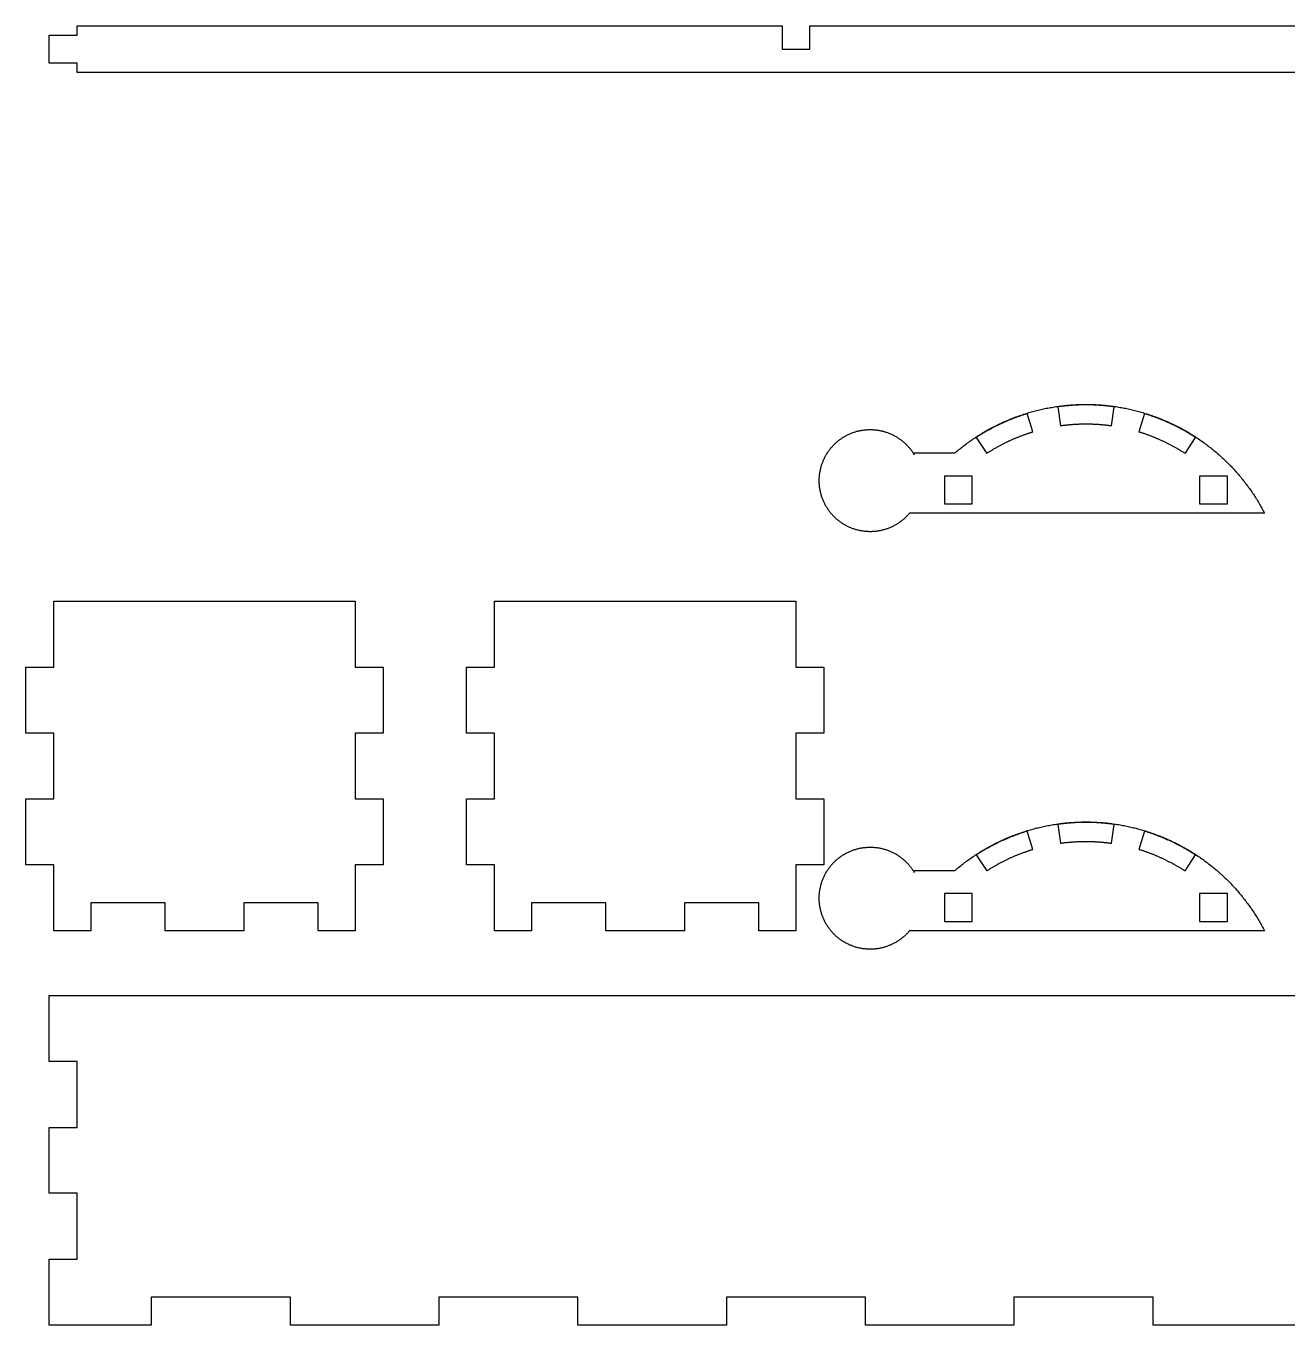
# Model space of a CAD drawing. Header units: millimetres. Extents: x 14 to 836, y 20 to 368.
# Drawn here: x 350 to 621.9, y 20 to 300 of the extents above; entities that cross this region are included whole.
import ezdxf

# ---------------------------------------------------------------- set-up
doc = ezdxf.new("R2010")
doc.units = ezdxf.units.MM
doc.layers.add('CUT_6MM', color=7, linetype='CONTINUOUS')

msp = doc.modelspace()

# ---------------------------------------------------------------- linework, layer by layer
at = {"layer": 'CUT_6MM'}
for points in [[(355, 298), (361, 298), (361, 300), (513, 300), (513, 295), (519, 295), (519, 300), (671, 300), (671, 298), (677, 298), (677, 292), (671, 292), (671, 290), (361, 290), (361, 292), (355, 292), (355, 298)], [(540.27, 194.75), (540.15, 194.61), (540.03, 194.48), (539.9, 194.35), (539.78, 194.22), (539.65, 194.1), (539.52, 193.97), (539.39, 193.85), (539.25, 193.73), (539.12, 193.61), (538.98, 193.5), (538.84, 193.38), (538.7, 193.27), (538.55, 193.16), (538.41, 193.06), (538.26, 192.96), (538.11, 192.85), (537.96, 192.76), (537.81, 192.66), (537.66, 192.56), (537.5, 192.47), (537.34, 192.39), (537.19, 192.3), (537.03, 192.22), (536.87, 192.13), (536.7, 192.06), (536.54, 191.98), (536.38, 191.91), (536.21, 191.84), (536.04, 191.77), (535.87, 191.71), (535.71, 191.64), (535.54, 191.58), (535.36, 191.53), (535.19, 191.47), (535.02, 191.42), (534.85, 191.37), (534.67, 191.33), (534.5, 191.29), (534.32, 191.25), (534.15, 191.21), (533.97, 191.18), (533.79, 191.15), (533.61, 191.12), (533.44, 191.09), (533.26, 191.07), (533.08, 191.05), (532.9, 191.04), (532.72, 191.02), (532.54, 191.01), (532.36, 191.01), (532.18, 191), (532, 191), (531.82, 191), (531.64, 191.01), (531.46, 191.01), (531.28, 191.02), (531.1, 191.04), (530.92, 191.05), (530.74, 191.07), (530.56, 191.09), (530.39, 191.12), (530.21, 191.15), (530.03, 191.18), (529.85, 191.21), (529.68, 191.25), (529.5, 191.29), (529.33, 191.33), (529.15, 191.37), (528.98, 191.42), (528.81, 191.47), (528.64, 191.53), (528.46, 191.58), (528.29, 191.64), (528.13, 191.71), (527.96, 191.77), (527.79, 191.84), (527.62, 191.91), (527.46, 191.98), (527.3, 192.06), (527.13, 192.13), (526.97, 192.22), (526.81, 192.3), (526.66, 192.39), (526.5, 192.47), (526.34, 192.56), (526.19, 192.66), (526.04, 192.76), (525.89, 192.85), (525.74, 192.96), (525.59, 193.06), (525.45, 193.16), (525.3, 193.27), (525.16, 193.38), (525.02, 193.5), (524.88, 193.61), (524.75, 193.73), (524.61, 193.85), (524.48, 193.97), (524.35, 194.1), (524.22, 194.22), (524.1, 194.35), (523.97, 194.48), (523.85, 194.61), (523.73, 194.75), (523.61, 194.88), (523.5, 195.02), (523.38, 195.16), (523.27, 195.3), (523.16, 195.45), (523.06, 195.59), (522.96, 195.74), (522.85, 195.89), (522.76, 196.04), (522.66, 196.19), (522.56, 196.34), (522.47, 196.5), (522.39, 196.66), (522.3, 196.81), (522.22, 196.97), (522.13, 197.13), (522.06, 197.3), (521.98, 197.46), (521.91, 197.62), (521.84, 197.79), (521.77, 197.96), (521.71, 198.13), (521.64, 198.29), (521.58, 198.46), (521.53, 198.64), (521.47, 198.81), (521.42, 198.98), (521.37, 199.15), (521.33, 199.33), (521.29, 199.5), (521.25, 199.68), (521.21, 199.85), (521.18, 200.03), (521.15, 200.21), (521.12, 200.39), (521.09, 200.56), (521.07, 200.74), (521.05, 200.92), (521.04, 201.1), (521.02, 201.28), (521.01, 201.46), (521.01, 201.64), (521, 201.82), (521, 202), (521, 202.18), (521.01, 202.36), (521.01, 202.54), (521.02, 202.72), (521.04, 202.9), (521.05, 203.08), (521.07, 203.26), (521.09, 203.44), (521.12, 203.61), (521.15, 203.79), (521.18, 203.97), (521.21, 204.15), (521.25, 204.32), (521.29, 204.5), (521.33, 204.67), (521.37, 204.85), (521.42, 205.02), (521.47, 205.19), (521.53, 205.36), (521.58, 205.54), (521.64, 205.71), (521.71, 205.87), (521.77, 206.04), (521.84, 206.21), (521.91, 206.38), (521.98, 206.54), (522.06, 206.7), (522.13, 206.87), (522.22, 207.03), (522.3, 207.19), (522.39, 207.34), (522.47, 207.5), (522.56, 207.66), (522.66, 207.81), (522.76, 207.96), (522.85, 208.11), (522.96, 208.26), (523.06, 208.41), (523.16, 208.55), (523.27, 208.7), (523.38, 208.84), (523.5, 208.98), (523.61, 209.12), (523.73, 209.25), (523.85, 209.39), (523.97, 209.52), (524.1, 209.65), (524.22, 209.78), (524.35, 209.9), (524.48, 210.03), (524.61, 210.15), (524.75, 210.27), (524.88, 210.39), (525.02, 210.5), (525.16, 210.62), (525.3, 210.73), (525.45, 210.84), (525.59, 210.94), (525.74, 211.04), (525.89, 211.15), (526.04, 211.24), (526.19, 211.34), (526.34, 211.44), (526.5, 211.53), (526.66, 211.61), (526.81, 211.7), (526.97, 211.78), (527.13, 211.87), (527.3, 211.94), (527.46, 212.02), (527.62, 212.09), (527.79, 212.16), (527.96, 212.23), (528.13, 212.29), (528.29, 212.36), (528.46, 212.42), (528.64, 212.47), (528.81, 212.53), (528.98, 212.58), (529.15, 212.63), (529.33, 212.67), (529.5, 212.71), (529.68, 212.75), (529.85, 212.79), (530.03, 212.82), (530.21, 212.85), (530.39, 212.88), (530.56, 212.91), (530.74, 212.93), (530.92, 212.95), (531.1, 212.96), (531.28, 212.98), (531.46, 212.99), (531.64, 212.99), (531.82, 213), (532, 213), (532.18, 213), (532.36, 212.99), (532.54, 212.99), (532.72, 212.98), (532.9, 212.96), (533.08, 212.95), (533.26, 212.93), (533.44, 212.91), (533.61, 212.88), (533.79, 212.85), (533.97, 212.82), (534.15, 212.79), (534.32, 212.75), (534.5, 212.71), (534.67, 212.67), (534.85, 212.63), (535.02, 212.58), (535.19, 212.53), (535.36, 212.47), (535.54, 212.42), (535.71, 212.36), (535.87, 212.29), (536.04, 212.23), (536.21, 212.16), (536.38, 212.09), (536.54, 212.02), (536.7, 211.94), (536.87, 211.87), (537.03, 211.78), (537.19, 211.7), (537.34, 211.61), (537.5, 211.53), (537.66, 211.44), (537.81, 211.34), (537.96, 211.24), (538.11, 211.15), (538.26, 211.04), (538.41, 210.94), (538.55, 210.84), (538.7, 210.73), (538.84, 210.62), (538.98, 210.5), (539.12, 210.39), (539.25, 210.27), (539.39, 210.15), (539.52, 210.03), (539.65, 209.9), (539.78, 209.78), (539.9, 209.65), (540.03, 209.52), (540.15, 209.39), (540.27, 209.25), (540.39, 209.12), (540.5, 208.98), (540.62, 208.84), (540.73, 208.7), (540.84, 208.55), (540.94, 208.41), (541.04, 208.26), (541.15, 208.11), (541.24, 207.96), (541.34, 207.81), (541.44, 207.66), (541.5, 207.54), (541.5, 208), (550, 208), (550.29, 208), (550.45, 208.13), (550.67, 208.32), (550.9, 208.51), (551.13, 208.7), (551.36, 208.89), (551.59, 209.07), (551.82, 209.25), (552.06, 209.43), (552.29, 209.61), (552.53, 209.79), (552.77, 209.97), (553.01, 210.14), (553.25, 210.32), (553.49, 210.49), (553.73, 210.66), (553.97, 210.83), (554.22, 211), (554.47, 211.16), (554.71, 211.32), (554.96, 211.49), (555.21, 211.65), (555.46, 211.8), (555.71, 211.96), (555.96, 212.12), (556.22, 212.27), (556.47, 212.42), (556.73, 212.57), (556.98, 212.72), (557.24, 212.86), (557.5, 213.01), (557.76, 213.15), (558.02, 213.29), (558.28, 213.43), (558.55, 213.57), (558.81, 213.7), (559.07, 213.84), (559.34, 213.97), (559.6, 214.1), (559.87, 214.23), (560.14, 214.35), (560.41, 214.48), (560.68, 214.6), (560.95, 214.72), (561.22, 214.84), (561.49, 214.96), (561.76, 215.07), (562.04, 215.19), (562.31, 215.3), (562.59, 215.41), (562.86, 215.52), (563.14, 215.62), (563.42, 215.73), (563.7, 215.83), (563.97, 215.93), (564.25, 216.03), (564.53, 216.12), (564.81, 216.22), (565.1, 216.31), (565.38, 216.4), (565.66, 216.49), (565.94, 216.58), (566.23, 216.66), (566.51, 216.74), (566.8, 216.83), (567.08, 216.9), (567.37, 216.98), (567.66, 217.06), (567.94, 217.13), (568.23, 217.2), (568.52, 217.27), (568.81, 217.34), (569.1, 217.4), (569.39, 217.47), (569.67, 217.53), (569.97, 217.59), (570.26, 217.64), (570.55, 217.7), (570.84, 217.75), (571.13, 217.8), (571.42, 217.85), (571.71, 217.9), (572.01, 217.95), (572.3, 217.99), (572.59, 218.03), (572.89, 218.07), (573.18, 218.11), (573.48, 218.14), (573.77, 218.18), (574.06, 218.21), (574.36, 218.24), (574.65, 218.26), (574.95, 218.29), (575.24, 218.31), (575.54, 218.33), (575.84, 218.35), (576.13, 218.37), (576.43, 218.39), (576.72, 218.4), (577.02, 218.41), (577.32, 218.42), (577.61, 218.43), (577.91, 218.43), (578.2, 218.43), (578.5, 218.43), (578.8, 218.43), (579.09, 218.43), (579.39, 218.43), (579.68, 218.42), (579.98, 218.41), (580.28, 218.4), (580.57, 218.39), (580.87, 218.37), (581.16, 218.35), (581.46, 218.33), (581.76, 218.31), (582.05, 218.29), (582.35, 218.26), (582.64, 218.24), (582.94, 218.21), (583.23, 218.18), (583.52, 218.14), (583.82, 218.11), (584.11, 218.07), (584.41, 218.03), (584.7, 217.99), (584.99, 217.95), (585.29, 217.9), (585.58, 217.85), (585.87, 217.8), (586.16, 217.75), (586.45, 217.7), (586.74, 217.64), (587.03, 217.59), (587.33, 217.53), (587.61, 217.47), (587.9, 217.4), (588.19, 217.34), (588.48, 217.27), (588.77, 217.2), (589.06, 217.13), (589.34, 217.06), (589.63, 216.98), (589.92, 216.9), (590.2, 216.83), (590.49, 216.74), (590.77, 216.66), (591.06, 216.58), (591.34, 216.49), (591.62, 216.4), (591.9, 216.31), (592.19, 216.22), (592.47, 216.12), (592.75, 216.03), (593.03, 215.93), (593.3, 215.83), (593.58, 215.73), (593.86, 215.62), (594.14, 215.52), (594.41, 215.41), (594.69, 215.3), (594.96, 215.19), (595.24, 215.07), (595.51, 214.96), (595.78, 214.84), (596.05, 214.72), (596.32, 214.6), (596.59, 214.48), (596.86, 214.35), (597.13, 214.23), (597.4, 214.1), (597.66, 213.97), (597.93, 213.84), (598.19, 213.7), (598.45, 213.57), (598.72, 213.43), (598.98, 213.29), (599.24, 213.15), (599.5, 213.01), (599.76, 212.86), (600.02, 212.72), (600.27, 212.57), (600.53, 212.42), (600.78, 212.27), (601.04, 212.12), (601.29, 211.96), (601.54, 211.8), (601.79, 211.65), (602.04, 211.49), (602.29, 211.32), (602.53, 211.16), (602.78, 211), (603.03, 210.83), (603.27, 210.66), (603.51, 210.49), (603.75, 210.32), (603.99, 210.14), (604.23, 209.97), (604.47, 209.79), (604.71, 209.61), (604.94, 209.43), (605.18, 209.25), (605.41, 209.07), (605.64, 208.89), (605.87, 208.7), (606.1, 208.51), (606.33, 208.32), (606.55, 208.13), (606.78, 207.94), (607, 207.74), (607.23, 207.55), (607.45, 207.35), (607.67, 207.15), (607.88, 206.95), (608.1, 206.75), (608.32, 206.55), (608.53, 206.34), (608.74, 206.14), (608.96, 205.93), (609.17, 205.72), (609.38, 205.51), (609.58, 205.3), (609.79, 205.09), (609.99, 204.87), (610.2, 204.66), (610.4, 204.44), (610.6, 204.22), (610.79, 204), (610.99, 203.78), (611.19, 203.56), (611.38, 203.33), (611.57, 203.11), (611.76, 202.88), (611.95, 202.65), (612.14, 202.42), (612.33, 202.19), (612.51, 201.96), (612.69, 201.73), (612.87, 201.49), (613.05, 201.26), (613.23, 201.02), (613.41, 200.78), (613.58, 200.54), (613.76, 200.3), (613.93, 200.06), (614.1, 199.82), (614.27, 199.57), (614.43, 199.33), (614.6, 199.08), (614.76, 198.84), (614.92, 198.59), (615.08, 198.34), (615.24, 198.09), (615.4, 197.84), (615.55, 197.58), (615.7, 197.33), (615.85, 197.07), (616, 196.82), (616.15, 196.56), (616.3, 196.3), (616.44, 196.04), (616.58, 195.79), (616.72, 195.52), (616.86, 195.26), (617, 195), (540.49, 195), (540.39, 194.88), (540.27, 194.75)], [(555.01, 211.4), (554.87, 211.31), (557.11, 207.87), (557.24, 207.96), (557.37, 208.04), (557.49, 208.12), (557.62, 208.2), (557.75, 208.28), (557.88, 208.37), (558.01, 208.45), (558.14, 208.53), (558.28, 208.6), (558.41, 208.68), (558.54, 208.76), (558.67, 208.84), (558.8, 208.92), (558.93, 208.99), (559.07, 209.07), (559.2, 209.15), (559.33, 209.22), (559.47, 209.3), (559.6, 209.37), (559.73, 209.44), (559.87, 209.52), (560, 209.59), (560.14, 209.66), (560.27, 209.73), (560.41, 209.8), (560.55, 209.87), (560.68, 209.94), (560.82, 210.01), (560.95, 210.08), (561.09, 210.15), (561.23, 210.22), (561.37, 210.29), (561.5, 210.35), (561.64, 210.42), (561.78, 210.48), (561.92, 210.55), (562.06, 210.61), (562.2, 210.68), (562.34, 210.74), (562.48, 210.8), (562.61, 210.87), (562.75, 210.93), (562.9, 210.99), (563.04, 211.05), (563.18, 211.11), (563.32, 211.17), (563.46, 211.23), (563.6, 211.29), (563.74, 211.35), (563.88, 211.4), (564.03, 211.46), (564.17, 211.52), (564.31, 211.57), (564.45, 211.63), (564.6, 211.68), (564.74, 211.74), (564.88, 211.79), (565.03, 211.84), (565.17, 211.89), (565.31, 211.95), (565.46, 212), (565.6, 212.05), (565.75, 212.1), (565.89, 212.15), (566.04, 212.2), (566.18, 212.25), (566.33, 212.29), (566.47, 212.34), (566.62, 212.39), (566.76, 212.43), (566.91, 212.48), (567.06, 212.52), (565.86, 216.45), (565.7, 216.4), (565.53, 216.35), (565.37, 216.29), (565.21, 216.24), (565.05, 216.19), (564.89, 216.14), (564.73, 216.08), (564.57, 216.03), (564.41, 215.98), (564.25, 215.92), (564.09, 215.86), (563.93, 215.81), (563.77, 215.75), (563.61, 215.69), (563.46, 215.63), (563.3, 215.57), (563.14, 215.51), (562.98, 215.45), (562.82, 215.39), (562.67, 215.33), (562.51, 215.27), (562.35, 215.21), (562.2, 215.14), (562.04, 215.08), (561.88, 215.01), (561.73, 214.95), (561.57, 214.88), (561.42, 214.82), (561.26, 214.75), (561.11, 214.68), (560.95, 214.61), (560.8, 214.54), (560.64, 214.48), (560.49, 214.41), (560.34, 214.33), (560.18, 214.26), (560.03, 214.19), (559.88, 214.12), (559.72, 214.05), (559.57, 213.97), (559.42, 213.9), (559.27, 213.82), (559.12, 213.75), (558.97, 213.67), (558.82, 213.59), (558.66, 213.52), (558.51, 213.44), (558.37, 213.36), (558.22, 213.28), (558.07, 213.2), (557.92, 213.12), (557.77, 213.04), (557.62, 212.96), (557.47, 212.88), (557.33, 212.8), (557.18, 212.71), (557.03, 212.63), (556.88, 212.54), (556.74, 212.46), (556.59, 212.37), (556.45, 212.29), (556.3, 212.2), (556.16, 212.12), (556.01, 212.03), (555.87, 211.94), (555.72, 211.85), (555.58, 211.76), (555.44, 211.67), (555.29, 211.58), (555.15, 211.49), (555.01, 211.4)], [(572.77, 217.95), (572.6, 217.93), (572.43, 217.91), (573.01, 213.85), (573.16, 213.87), (573.31, 213.89), (573.46, 213.91), (573.62, 213.93), (573.77, 213.95), (573.92, 213.97), (574.07, 213.98), (574.22, 214), (574.38, 214.02), (574.53, 214.03), (574.68, 214.05), (574.83, 214.06), (574.99, 214.08), (575.14, 214.09), (575.29, 214.1), (575.44, 214.12), (575.6, 214.13), (575.75, 214.14), (575.9, 214.15), (576.05, 214.16), (576.21, 214.17), (576.36, 214.18), (576.51, 214.18), (576.66, 214.19), (576.82, 214.2), (576.97, 214.2), (577.12, 214.21), (577.28, 214.22), (577.43, 214.22), (577.58, 214.22), (577.73, 214.23), (577.89, 214.23), (578.04, 214.23), (578.19, 214.23), (578.35, 214.23), (578.5, 214.23), (578.65, 214.23), (578.81, 214.23), (578.96, 214.23), (579.11, 214.23), (579.27, 214.23), (579.42, 214.22), (579.57, 214.22), (579.72, 214.22), (579.88, 214.21), (580.03, 214.2), (580.18, 214.2), (580.34, 214.19), (580.49, 214.18), (580.64, 214.18), (580.79, 214.17), (580.95, 214.16), (581.1, 214.15), (581.25, 214.14), (581.4, 214.13), (581.56, 214.12), (581.71, 214.1), (581.86, 214.09), (582.01, 214.08), (582.17, 214.06), (582.32, 214.05), (582.47, 214.03), (582.62, 214.02), (582.78, 214), (582.93, 213.98), (583.08, 213.97), (583.23, 213.95), (583.38, 213.93), (583.54, 213.91), (583.69, 213.89), (583.84, 213.87), (583.99, 213.85), (584.57, 217.91), (584.4, 217.93), (584.23, 217.95), (584.06, 217.98), (583.9, 218), (583.73, 218.02), (583.56, 218.04), (583.39, 218.06), (583.22, 218.08), (583.06, 218.09), (582.89, 218.11), (582.72, 218.13), (582.55, 218.14), (582.38, 218.16), (582.21, 218.17), (582.05, 218.19), (581.88, 218.2), (581.71, 218.22), (581.54, 218.23), (581.37, 218.24), (581.2, 218.25), (581.03, 218.26), (580.87, 218.27), (580.7, 218.28), (580.53, 218.29), (580.36, 218.29), (580.19, 218.3), (580.02, 218.31), (579.85, 218.31), (579.68, 218.32), (579.51, 218.32), (579.35, 218.33), (579.18, 218.33), (579.01, 218.33), (578.84, 218.33), (578.67, 218.33), (578.5, 218.33), (578.33, 218.33), (578.16, 218.33), (577.99, 218.33), (577.82, 218.33), (577.65, 218.33), (577.49, 218.32), (577.32, 218.32), (577.15, 218.31), (576.98, 218.31), (576.81, 218.3), (576.64, 218.29), (576.47, 218.29), (576.3, 218.28), (576.13, 218.27), (575.97, 218.26), (575.8, 218.25), (575.63, 218.24), (575.46, 218.23), (575.29, 218.22), (575.12, 218.2), (574.95, 218.19), (574.79, 218.17), (574.62, 218.16), (574.45, 218.14), (574.28, 218.13), (574.11, 218.11), (573.94, 218.09), (573.78, 218.08), (573.61, 218.06), (573.44, 218.04), (573.27, 218.02), (573.1, 218), (572.94, 217.98), (572.77, 217.95)], [(591.47, 216.35), (591.3, 216.4), (591.14, 216.45), (589.94, 212.52), (590.09, 212.48), (590.24, 212.43), (590.38, 212.39), (590.53, 212.34), (590.67, 212.29), (590.82, 212.25), (590.96, 212.2), (591.11, 212.15), (591.25, 212.1), (591.4, 212.05), (591.54, 212), (591.69, 211.95), (591.83, 211.89), (591.97, 211.84), (592.12, 211.79), (592.26, 211.74), (592.4, 211.68), (592.55, 211.63), (592.69, 211.57), (592.83, 211.52), (592.97, 211.46), (593.12, 211.4), (593.26, 211.35), (593.4, 211.29), (593.54, 211.23), (593.68, 211.17), (593.82, 211.11), (593.96, 211.05), (594.1, 210.99), (594.25, 210.93), (594.39, 210.87), (594.52, 210.8), (594.66, 210.74), (594.8, 210.68), (594.94, 210.61), (595.08, 210.55), (595.22, 210.48), (595.36, 210.42), (595.5, 210.35), (595.63, 210.29), (595.77, 210.22), (595.91, 210.15), (596.05, 210.08), (596.18, 210.01), (596.32, 209.94), (596.45, 209.87), (596.59, 209.8), (596.73, 209.73), (596.86, 209.66), (597, 209.59), (597.13, 209.52), (597.27, 209.44), (597.4, 209.37), (597.53, 209.3), (597.67, 209.22), (597.8, 209.15), (597.93, 209.07), (598.07, 208.99), (598.2, 208.92), (598.33, 208.84), (598.46, 208.76), (598.59, 208.68), (598.72, 208.6), (598.86, 208.53), (598.99, 208.45), (599.12, 208.37), (599.25, 208.28), (599.38, 208.2), (599.51, 208.12), (599.63, 208.04), (599.76, 207.96), (599.89, 207.87), (602.13, 211.31), (601.99, 211.4), (601.85, 211.49), (601.71, 211.58), (601.56, 211.67), (601.42, 211.76), (601.28, 211.85), (601.13, 211.94), (600.99, 212.03), (600.84, 212.12), (600.7, 212.2), (600.55, 212.29), (600.41, 212.37), (600.26, 212.46), (600.12, 212.54), (599.97, 212.63), (599.82, 212.71), (599.67, 212.8), (599.53, 212.88), (599.38, 212.96), (599.23, 213.04), (599.08, 213.12), (598.93, 213.2), (598.78, 213.28), (598.63, 213.36), (598.49, 213.44), (598.34, 213.52), (598.18, 213.59), (598.03, 213.67), (597.88, 213.75), (597.73, 213.82), (597.58, 213.9), (597.43, 213.97), (597.28, 214.05), (597.12, 214.12), (596.97, 214.19), (596.82, 214.26), (596.66, 214.33), (596.51, 214.41), (596.36, 214.48), (596.2, 214.54), (596.05, 214.61), (595.89, 214.68), (595.74, 214.75), (595.58, 214.82), (595.43, 214.88), (595.27, 214.95), (595.12, 215.01), (594.96, 215.08), (594.8, 215.14), (594.65, 215.21), (594.49, 215.27), (594.33, 215.33), (594.18, 215.39), (594.02, 215.45), (593.86, 215.51), (593.7, 215.57), (593.54, 215.63), (593.39, 215.69), (593.23, 215.75), (593.07, 215.81), (592.91, 215.86), (592.75, 215.92), (592.59, 215.98), (592.43, 216.03), (592.27, 216.08), (592.11, 216.14), (591.95, 216.19), (591.79, 216.24), (591.63, 216.29), (591.47, 216.35)], [(548, 197), (554, 197), (554, 203), (548, 203), (548, 197)], [(603, 197), (609, 197), (609, 203), (603, 203), (603, 197)], [(350, 119.2), (350, 133.4), (356, 133.4), (356, 147.6), (350, 147.6), (350, 161.8), (356, 161.8), (356, 176), (421, 176), (421, 161.8), (427, 161.8), (427, 147.6), (421, 147.6), (421, 133.4), (427, 133.4), (427, 119.2), (421, 119.2), (421, 105), (413, 105), (413, 111), (397, 111), (397, 105), (380, 105), (380, 111), (364, 111), (364, 105), (356, 105), (356, 119.2), (350, 119.2)], [(445, 119.2), (445, 133.4), (451, 133.4), (451, 147.6), (445, 147.6), (445, 161.8), (451, 161.8), (451, 176), (516, 176), (516, 161.8), (522, 161.8), (522, 147.6), (516, 147.6), (516, 133.4), (522, 133.4), (522, 119.2), (516, 119.2), (516, 105), (508, 105), (508, 111), (492, 111), (492, 105), (475, 105), (475, 111), (459, 111), (459, 105), (451, 105), (451, 119.2), (445, 119.2)], [(540.27, 104.75), (540.15, 104.61), (540.03, 104.48), (539.9, 104.35), (539.78, 104.22), (539.65, 104.1), (539.52, 103.97), (539.39, 103.85), (539.25, 103.73), (539.12, 103.61), (538.98, 103.5), (538.84, 103.38), (538.7, 103.27), (538.55, 103.16), (538.41, 103.06), (538.26, 102.96), (538.11, 102.85), (537.96, 102.76), (537.81, 102.66), (537.66, 102.56), (537.5, 102.47), (537.34, 102.39), (537.19, 102.3), (537.03, 102.22), (536.87, 102.13), (536.7, 102.06), (536.54, 101.98), (536.38, 101.91), (536.21, 101.84), (536.04, 101.77), (535.87, 101.71), (535.71, 101.64), (535.54, 101.58), (535.36, 101.53), (535.19, 101.47), (535.02, 101.42), (534.85, 101.37), (534.67, 101.33), (534.5, 101.29), (534.32, 101.25), (534.15, 101.21), (533.97, 101.18), (533.79, 101.15), (533.61, 101.12), (533.44, 101.09), (533.26, 101.07), (533.08, 101.05), (532.9, 101.04), (532.72, 101.02), (532.54, 101.01), (532.36, 101.01), (532.18, 101), (532, 101), (531.82, 101), (531.64, 101.01), (531.46, 101.01), (531.28, 101.02), (531.1, 101.04), (530.92, 101.05), (530.74, 101.07), (530.56, 101.09), (530.39, 101.12), (530.21, 101.15), (530.03, 101.18), (529.85, 101.21), (529.68, 101.25), (529.5, 101.29), (529.33, 101.33), (529.15, 101.37), (528.98, 101.42), (528.81, 101.47), (528.64, 101.53), (528.46, 101.58), (528.29, 101.64), (528.13, 101.71), (527.96, 101.77), (527.79, 101.84), (527.62, 101.91), (527.46, 101.98), (527.3, 102.06), (527.13, 102.13), (526.97, 102.22), (526.81, 102.3), (526.66, 102.39), (526.5, 102.47), (526.34, 102.56), (526.19, 102.66), (526.04, 102.76), (525.89, 102.85), (525.74, 102.96), (525.59, 103.06), (525.45, 103.16), (525.3, 103.27), (525.16, 103.38), (525.02, 103.5), (524.88, 103.61), (524.75, 103.73), (524.61, 103.85), (524.48, 103.97), (524.35, 104.1), (524.22, 104.22), (524.1, 104.35), (523.97, 104.48), (523.85, 104.61), (523.73, 104.75), (523.61, 104.88), (523.5, 105.02), (523.38, 105.16), (523.27, 105.3), (523.16, 105.45), (523.06, 105.59), (522.96, 105.74), (522.85, 105.89), (522.76, 106.04), (522.66, 106.19), (522.56, 106.34), (522.47, 106.5), (522.39, 106.66), (522.3, 106.81), (522.22, 106.97), (522.13, 107.13), (522.06, 107.3), (521.98, 107.46), (521.91, 107.62), (521.84, 107.79), (521.77, 107.96), (521.71, 108.13), (521.64, 108.29), (521.58, 108.46), (521.53, 108.64), (521.47, 108.81), (521.42, 108.98), (521.37, 109.15), (521.33, 109.33), (521.29, 109.5), (521.25, 109.68), (521.21, 109.85), (521.18, 110.03), (521.15, 110.21), (521.12, 110.39), (521.09, 110.56), (521.07, 110.74), (521.05, 110.92), (521.04, 111.1), (521.02, 111.28), (521.01, 111.46), (521.01, 111.64), (521, 111.82), (521, 112), (521, 112.18), (521.01, 112.36), (521.01, 112.54), (521.02, 112.72), (521.04, 112.9), (521.05, 113.08), (521.07, 113.26), (521.09, 113.44), (521.12, 113.61), (521.15, 113.79), (521.18, 113.97), (521.21, 114.15), (521.25, 114.32), (521.29, 114.5), (521.33, 114.67), (521.37, 114.85), (521.42, 115.02), (521.47, 115.19), (521.53, 115.36), (521.58, 115.54), (521.64, 115.71), (521.71, 115.87), (521.77, 116.04), (521.84, 116.21), (521.91, 116.38), (521.98, 116.54), (522.06, 116.7), (522.13, 116.87), (522.22, 117.03), (522.3, 117.19), (522.39, 117.34), (522.47, 117.5), (522.56, 117.66), (522.66, 117.81), (522.76, 117.96), (522.85, 118.11), (522.96, 118.26), (523.06, 118.41), (523.16, 118.55), (523.27, 118.7), (523.38, 118.84), (523.5, 118.98), (523.61, 119.12), (523.73, 119.25), (523.85, 119.39), (523.97, 119.52), (524.1, 119.65), (524.22, 119.78), (524.35, 119.9), (524.48, 120.03), (524.61, 120.15), (524.75, 120.27), (524.88, 120.39), (525.02, 120.5), (525.16, 120.62), (525.3, 120.73), (525.45, 120.84), (525.59, 120.94), (525.74, 121.04), (525.89, 121.15), (526.04, 121.24), (526.19, 121.34), (526.34, 121.44), (526.5, 121.53), (526.66, 121.61), (526.81, 121.7), (526.97, 121.78), (527.13, 121.87), (527.3, 121.94), (527.46, 122.02), (527.62, 122.09), (527.79, 122.16), (527.96, 122.23), (528.13, 122.29), (528.29, 122.36), (528.46, 122.42), (528.64, 122.47), (528.81, 122.53), (528.98, 122.58), (529.15, 122.63), (529.33, 122.67), (529.5, 122.71), (529.68, 122.75), (529.85, 122.79), (530.03, 122.82), (530.21, 122.85), (530.39, 122.88), (530.56, 122.91), (530.74, 122.93), (530.92, 122.95), (531.1, 122.96), (531.28, 122.98), (531.46, 122.99), (531.64, 122.99), (531.82, 123), (532, 123), (532.18, 123), (532.36, 122.99), (532.54, 122.99), (532.72, 122.98), (532.9, 122.96), (533.08, 122.95), (533.26, 122.93), (533.44, 122.91), (533.61, 122.88), (533.79, 122.85), (533.97, 122.82), (534.15, 122.79), (534.32, 122.75), (534.5, 122.71), (534.67, 122.67), (534.85, 122.63), (535.02, 122.58), (535.19, 122.53), (535.36, 122.47), (535.54, 122.42), (535.71, 122.36), (535.87, 122.29), (536.04, 122.23), (536.21, 122.16), (536.38, 122.09), (536.54, 122.02), (536.7, 121.94), (536.87, 121.87), (537.03, 121.78), (537.19, 121.7), (537.34, 121.61), (537.5, 121.53), (537.66, 121.44), (537.81, 121.34), (537.96, 121.24), (538.11, 121.15), (538.26, 121.04), (538.41, 120.94), (538.55, 120.84), (538.7, 120.73), (538.84, 120.62), (538.98, 120.5), (539.12, 120.39), (539.25, 120.27), (539.39, 120.15), (539.52, 120.03), (539.65, 119.9), (539.78, 119.78), (539.9, 119.65), (540.03, 119.52), (540.15, 119.39), (540.27, 119.25), (540.39, 119.12), (540.5, 118.98), (540.62, 118.84), (540.73, 118.7), (540.84, 118.55), (540.94, 118.41), (541.04, 118.26), (541.15, 118.11), (541.24, 117.96), (541.34, 117.81), (541.44, 117.66), (541.5, 117.54), (541.5, 118), (550, 118), (550.29, 118), (550.45, 118.13), (550.67, 118.32), (550.9, 118.51), (551.13, 118.7), (551.36, 118.89), (551.59, 119.07), (551.82, 119.25), (552.06, 119.43), (552.29, 119.61), (552.53, 119.79), (552.77, 119.97), (553.01, 120.14), (553.25, 120.32), (553.49, 120.49), (553.73, 120.66), (553.97, 120.83), (554.22, 121), (554.47, 121.16), (554.71, 121.32), (554.96, 121.49), (555.21, 121.65), (555.46, 121.8), (555.71, 121.96), (555.96, 122.12), (556.22, 122.27), (556.47, 122.42), (556.73, 122.57), (556.98, 122.72), (557.24, 122.86), (557.5, 123.01), (557.76, 123.15), (558.02, 123.29), (558.28, 123.43), (558.55, 123.57), (558.81, 123.7), (559.07, 123.84), (559.34, 123.97), (559.6, 124.1), (559.87, 124.23), (560.14, 124.35), (560.41, 124.48), (560.68, 124.6), (560.95, 124.72), (561.22, 124.84), (561.49, 124.96), (561.76, 125.07), (562.04, 125.19), (562.31, 125.3), (562.59, 125.41), (562.86, 125.52), (563.14, 125.62), (563.42, 125.73), (563.7, 125.83), (563.97, 125.93), (564.25, 126.03), (564.53, 126.12), (564.81, 126.22), (565.1, 126.31), (565.38, 126.4), (565.66, 126.49), (565.94, 126.58), (566.23, 126.66), (566.51, 126.74), (566.8, 126.83), (567.08, 126.9), (567.37, 126.98), (567.66, 127.06), (567.94, 127.13), (568.23, 127.2), (568.52, 127.27), (568.81, 127.34), (569.1, 127.4), (569.39, 127.47), (569.67, 127.53), (569.97, 127.59), (570.26, 127.64), (570.55, 127.7), (570.84, 127.75), (571.13, 127.8), (571.42, 127.85), (571.71, 127.9), (572.01, 127.95), (572.3, 127.99), (572.59, 128.03), (572.89, 128.07), (573.18, 128.11), (573.48, 128.14), (573.77, 128.18), (574.06, 128.21), (574.36, 128.24), (574.65, 128.26), (574.95, 128.29), (575.24, 128.31), (575.54, 128.33), (575.84, 128.35), (576.13, 128.37), (576.43, 128.39), (576.72, 128.4), (577.02, 128.41), (577.32, 128.42), (577.61, 128.43), (577.91, 128.43), (578.2, 128.43), (578.5, 128.43), (578.8, 128.43), (579.09, 128.43), (579.39, 128.43), (579.68, 128.42), (579.98, 128.41), (580.28, 128.4), (580.57, 128.39), (580.87, 128.37), (581.16, 128.35), (581.46, 128.33), (581.76, 128.31), (582.05, 128.29), (582.35, 128.26), (582.64, 128.24), (582.94, 128.21), (583.23, 128.18), (583.52, 128.14), (583.82, 128.11), (584.11, 128.07), (584.41, 128.03), (584.7, 127.99), (584.99, 127.95), (585.29, 127.9), (585.58, 127.85), (585.87, 127.8), (586.16, 127.75), (586.45, 127.7), (586.74, 127.64), (587.03, 127.59), (587.33, 127.53), (587.61, 127.47), (587.9, 127.4), (588.19, 127.34), (588.48, 127.27), (588.77, 127.2), (589.06, 127.13), (589.34, 127.06), (589.63, 126.98), (589.92, 126.9), (590.2, 126.83), (590.49, 126.74), (590.77, 126.66), (591.06, 126.58), (591.34, 126.49), (591.62, 126.4), (591.9, 126.31), (592.19, 126.22), (592.47, 126.12), (592.75, 126.03), (593.03, 125.93), (593.3, 125.83), (593.58, 125.73), (593.86, 125.62), (594.14, 125.52), (594.41, 125.41), (594.69, 125.3), (594.96, 125.19), (595.24, 125.07), (595.51, 124.96), (595.78, 124.84), (596.05, 124.72), (596.32, 124.6), (596.59, 124.48), (596.86, 124.35), (597.13, 124.23), (597.4, 124.1), (597.66, 123.97), (597.93, 123.84), (598.19, 123.7), (598.45, 123.57), (598.72, 123.43), (598.98, 123.29), (599.24, 123.15), (599.5, 123.01), (599.76, 122.86), (600.02, 122.72), (600.27, 122.57), (600.53, 122.42), (600.78, 122.27), (601.04, 122.12), (601.29, 121.96), (601.54, 121.8), (601.79, 121.65), (602.04, 121.49), (602.29, 121.32), (602.53, 121.16), (602.78, 121), (603.03, 120.83), (603.27, 120.66), (603.51, 120.49), (603.75, 120.32), (603.99, 120.14), (604.23, 119.97), (604.47, 119.79), (604.71, 119.61), (604.94, 119.43), (605.18, 119.25), (605.41, 119.07), (605.64, 118.89), (605.87, 118.7), (606.1, 118.51), (606.33, 118.32), (606.55, 118.13), (606.78, 117.94), (607, 117.74), (607.23, 117.55), (607.45, 117.35), (607.67, 117.15), (607.88, 116.95), (608.1, 116.75), (608.32, 116.55), (608.53, 116.34), (608.74, 116.14), (608.96, 115.93), (609.17, 115.72), (609.38, 115.51), (609.58, 115.3), (609.79, 115.09), (609.99, 114.87), (610.2, 114.66), (610.4, 114.44), (610.6, 114.22), (610.79, 114), (610.99, 113.78), (611.19, 113.56), (611.38, 113.33), (611.57, 113.11), (611.76, 112.88), (611.95, 112.65), (612.14, 112.42), (612.33, 112.19), (612.51, 111.96), (612.69, 111.73), (612.87, 111.49), (613.05, 111.26), (613.23, 111.02), (613.41, 110.78), (613.58, 110.54), (613.76, 110.3), (613.93, 110.06), (614.1, 109.82), (614.27, 109.57), (614.43, 109.33), (614.6, 109.08), (614.76, 108.84), (614.92, 108.59), (615.08, 108.34), (615.24, 108.09), (615.4, 107.84), (615.55, 107.58), (615.7, 107.33), (615.85, 107.07), (616, 106.82), (616.15, 106.56), (616.3, 106.3), (616.44, 106.04), (616.58, 105.79), (616.72, 105.52), (616.86, 105.26), (617, 105), (540.49, 105), (540.39, 104.88), (540.27, 104.75)], [(555.01, 121.4), (554.87, 121.31), (557.11, 117.87), (557.24, 117.96), (557.37, 118.04), (557.49, 118.12), (557.62, 118.2), (557.75, 118.28), (557.88, 118.37), (558.01, 118.45), (558.14, 118.53), (558.28, 118.6), (558.41, 118.68), (558.54, 118.76), (558.67, 118.84), (558.8, 118.92), (558.93, 118.99), (559.07, 119.07), (559.2, 119.15), (559.33, 119.22), (559.47, 119.3), (559.6, 119.37), (559.73, 119.44), (559.87, 119.52), (560, 119.59), (560.14, 119.66), (560.27, 119.73), (560.41, 119.8), (560.55, 119.87), (560.68, 119.94), (560.82, 120.01), (560.95, 120.08), (561.09, 120.15), (561.23, 120.22), (561.37, 120.29), (561.5, 120.35), (561.64, 120.42), (561.78, 120.48), (561.92, 120.55), (562.06, 120.61), (562.2, 120.68), (562.34, 120.74), (562.48, 120.8), (562.61, 120.87), (562.75, 120.93), (562.9, 120.99), (563.04, 121.05), (563.18, 121.11), (563.32, 121.17), (563.46, 121.23), (563.6, 121.29), (563.74, 121.35), (563.88, 121.4), (564.03, 121.46), (564.17, 121.52), (564.31, 121.57), (564.45, 121.63), (564.6, 121.68), (564.74, 121.74), (564.88, 121.79), (565.03, 121.84), (565.17, 121.89), (565.31, 121.95), (565.46, 122), (565.6, 122.05), (565.75, 122.1), (565.89, 122.15), (566.04, 122.2), (566.18, 122.25), (566.33, 122.29), (566.47, 122.34), (566.62, 122.39), (566.76, 122.43), (566.91, 122.48), (567.06, 122.52), (565.86, 126.45), (565.7, 126.4), (565.53, 126.35), (565.37, 126.29), (565.21, 126.24), (565.05, 126.19), (564.89, 126.14), (564.73, 126.08), (564.57, 126.03), (564.41, 125.98), (564.25, 125.92), (564.09, 125.86), (563.93, 125.81), (563.77, 125.75), (563.61, 125.69), (563.46, 125.63), (563.3, 125.57), (563.14, 125.51), (562.98, 125.45), (562.82, 125.39), (562.67, 125.33), (562.51, 125.27), (562.35, 125.21), (562.2, 125.14), (562.04, 125.08), (561.88, 125.01), (561.73, 124.95), (561.57, 124.88), (561.42, 124.82), (561.26, 124.75), (561.11, 124.68), (560.95, 124.61), (560.8, 124.54), (560.64, 124.48), (560.49, 124.41), (560.34, 124.33), (560.18, 124.26), (560.03, 124.19), (559.88, 124.12), (559.72, 124.05), (559.57, 123.97), (559.42, 123.9), (559.27, 123.82), (559.12, 123.75), (558.97, 123.67), (558.82, 123.59), (558.66, 123.52), (558.51, 123.44), (558.37, 123.36), (558.22, 123.28), (558.07, 123.2), (557.92, 123.12), (557.77, 123.04), (557.62, 122.96), (557.47, 122.88), (557.33, 122.8), (557.18, 122.71), (557.03, 122.63), (556.88, 122.54), (556.74, 122.46), (556.59, 122.37), (556.45, 122.29), (556.3, 122.2), (556.16, 122.12), (556.01, 122.03), (555.87, 121.94), (555.72, 121.85), (555.58, 121.76), (555.44, 121.67), (555.29, 121.58), (555.15, 121.49), (555.01, 121.4)], [(572.77, 127.95), (572.6, 127.93), (572.43, 127.91), (573.01, 123.85), (573.16, 123.87), (573.31, 123.89), (573.46, 123.91), (573.62, 123.93), (573.77, 123.95), (573.92, 123.97), (574.07, 123.98), (574.22, 124), (574.38, 124.02), (574.53, 124.03), (574.68, 124.05), (574.83, 124.06), (574.99, 124.08), (575.14, 124.09), (575.29, 124.1), (575.44, 124.12), (575.6, 124.13), (575.75, 124.14), (575.9, 124.15), (576.05, 124.16), (576.21, 124.17), (576.36, 124.18), (576.51, 124.18), (576.66, 124.19), (576.82, 124.2), (576.97, 124.2), (577.12, 124.21), (577.28, 124.22), (577.43, 124.22), (577.58, 124.22), (577.73, 124.23), (577.89, 124.23), (578.04, 124.23), (578.19, 124.23), (578.35, 124.23), (578.5, 124.23), (578.65, 124.23), (578.81, 124.23), (578.96, 124.23), (579.11, 124.23), (579.27, 124.23), (579.42, 124.22), (579.57, 124.22), (579.72, 124.22), (579.88, 124.21), (580.03, 124.2), (580.18, 124.2), (580.34, 124.19), (580.49, 124.18), (580.64, 124.18), (580.79, 124.17), (580.95, 124.16), (581.1, 124.15), (581.25, 124.14), (581.4, 124.13), (581.56, 124.12), (581.71, 124.1), (581.86, 124.09), (582.01, 124.08), (582.17, 124.06), (582.32, 124.05), (582.47, 124.03), (582.62, 124.02), (582.78, 124), (582.93, 123.98), (583.08, 123.97), (583.23, 123.95), (583.38, 123.93), (583.54, 123.91), (583.69, 123.89), (583.84, 123.87), (583.99, 123.85), (584.57, 127.91), (584.4, 127.93), (584.23, 127.95), (584.06, 127.98), (583.9, 128), (583.73, 128.02), (583.56, 128.04), (583.39, 128.06), (583.22, 128.08), (583.06, 128.09), (582.89, 128.11), (582.72, 128.13), (582.55, 128.14), (582.38, 128.16), (582.21, 128.17), (582.05, 128.19), (581.88, 128.2), (581.71, 128.22), (581.54, 128.23), (581.37, 128.24), (581.2, 128.25), (581.03, 128.26), (580.87, 128.27), (580.7, 128.28), (580.53, 128.29), (580.36, 128.29), (580.19, 128.3), (580.02, 128.31), (579.85, 128.31), (579.68, 128.32), (579.51, 128.32), (579.35, 128.33), (579.18, 128.33), (579.01, 128.33), (578.84, 128.33), (578.67, 128.33), (578.5, 128.33), (578.33, 128.33), (578.16, 128.33), (577.99, 128.33), (577.82, 128.33), (577.65, 128.33), (577.49, 128.32), (577.32, 128.32), (577.15, 128.31), (576.98, 128.31), (576.81, 128.3), (576.64, 128.29), (576.47, 128.29), (576.3, 128.28), (576.13, 128.27), (575.97, 128.26), (575.8, 128.25), (575.63, 128.24), (575.46, 128.23), (575.29, 128.22), (575.12, 128.2), (574.95, 128.19), (574.79, 128.17), (574.62, 128.16), (574.45, 128.14), (574.28, 128.13), (574.11, 128.11), (573.94, 128.09), (573.78, 128.08), (573.61, 128.06), (573.44, 128.04), (573.27, 128.02), (573.1, 128), (572.94, 127.98), (572.77, 127.95)], [(591.47, 126.35), (591.3, 126.4), (591.14, 126.45), (589.94, 122.52), (590.09, 122.48), (590.24, 122.43), (590.38, 122.39), (590.53, 122.34), (590.67, 122.29), (590.82, 122.25), (590.96, 122.2), (591.11, 122.15), (591.25, 122.1), (591.4, 122.05), (591.54, 122), (591.69, 121.95), (591.83, 121.89), (591.97, 121.84), (592.12, 121.79), (592.26, 121.74), (592.4, 121.68), (592.55, 121.63), (592.69, 121.57), (592.83, 121.52), (592.97, 121.46), (593.12, 121.4), (593.26, 121.35), (593.4, 121.29), (593.54, 121.23), (593.68, 121.17), (593.82, 121.11), (593.96, 121.05), (594.1, 120.99), (594.25, 120.93), (594.39, 120.87), (594.52, 120.8), (594.66, 120.74), (594.8, 120.68), (594.94, 120.61), (595.08, 120.55), (595.22, 120.48), (595.36, 120.42), (595.5, 120.35), (595.63, 120.29), (595.77, 120.22), (595.91, 120.15), (596.05, 120.08), (596.18, 120.01), (596.32, 119.94), (596.45, 119.87), (596.59, 119.8), (596.73, 119.73), (596.86, 119.66), (597, 119.59), (597.13, 119.52), (597.27, 119.44), (597.4, 119.37), (597.53, 119.3), (597.67, 119.22), (597.8, 119.15), (597.93, 119.07), (598.07, 118.99), (598.2, 118.92), (598.33, 118.84), (598.46, 118.76), (598.59, 118.68), (598.72, 118.6), (598.86, 118.53), (598.99, 118.45), (599.12, 118.37), (599.25, 118.28), (599.38, 118.2), (599.51, 118.12), (599.63, 118.04), (599.76, 117.96), (599.89, 117.87), (602.13, 121.31), (601.99, 121.4), (601.85, 121.49), (601.71, 121.58), (601.56, 121.67), (601.42, 121.76), (601.28, 121.85), (601.13, 121.94), (600.99, 122.03), (600.84, 122.12), (600.7, 122.2), (600.55, 122.29), (600.41, 122.37), (600.26, 122.46), (600.12, 122.54), (599.97, 122.63), (599.82, 122.71), (599.67, 122.8), (599.53, 122.88), (599.38, 122.96), (599.23, 123.04), (599.08, 123.12), (598.93, 123.2), (598.78, 123.28), (598.63, 123.36), (598.49, 123.44), (598.34, 123.52), (598.18, 123.59), (598.03, 123.67), (597.88, 123.75), (597.73, 123.82), (597.58, 123.9), (597.43, 123.97), (597.28, 124.05), (597.12, 124.12), (596.97, 124.19), (596.82, 124.26), (596.66, 124.33), (596.51, 124.41), (596.36, 124.48), (596.2, 124.54), (596.05, 124.61), (595.89, 124.68), (595.74, 124.75), (595.58, 124.82), (595.43, 124.88), (595.27, 124.95), (595.12, 125.01), (594.96, 125.08), (594.8, 125.14), (594.65, 125.21), (594.49, 125.27), (594.33, 125.33), (594.18, 125.39), (594.02, 125.45), (593.86, 125.51), (593.7, 125.57), (593.54, 125.63), (593.39, 125.69), (593.23, 125.75), (593.07, 125.81), (592.91, 125.86), (592.75, 125.92), (592.59, 125.98), (592.43, 126.03), (592.27, 126.08), (592.11, 126.14), (591.95, 126.19), (591.79, 126.24), (591.63, 126.29), (591.47, 126.35)], [(548, 107), (554, 107), (554, 113), (548, 113), (548, 107)], [(603, 107), (609, 107), (609, 113), (603, 113), (603, 107)]]:
    msp.add_lwpolyline(points, close=True, dxfattribs=at)
msp.add_lwpolyline([(625, 20), (593, 20), (593, 26), (593, 26), (563, 26), (563, 20), (531, 20), (531, 26), (501, 26), (501, 20), (469, 20), (469, 26), (439, 26), (439, 20), (407, 20), (407, 26), (377, 26), (377, 20), (355, 20), (355, 34.2), (361, 34.2), (361, 48.4), (355, 48.4), (355, 62.6), (361, 62.6), (361, 76.8), (355, 76.8), (355, 91), (677, 91)], dxfattribs=at)

doc.saveas('drawing.dxf')
